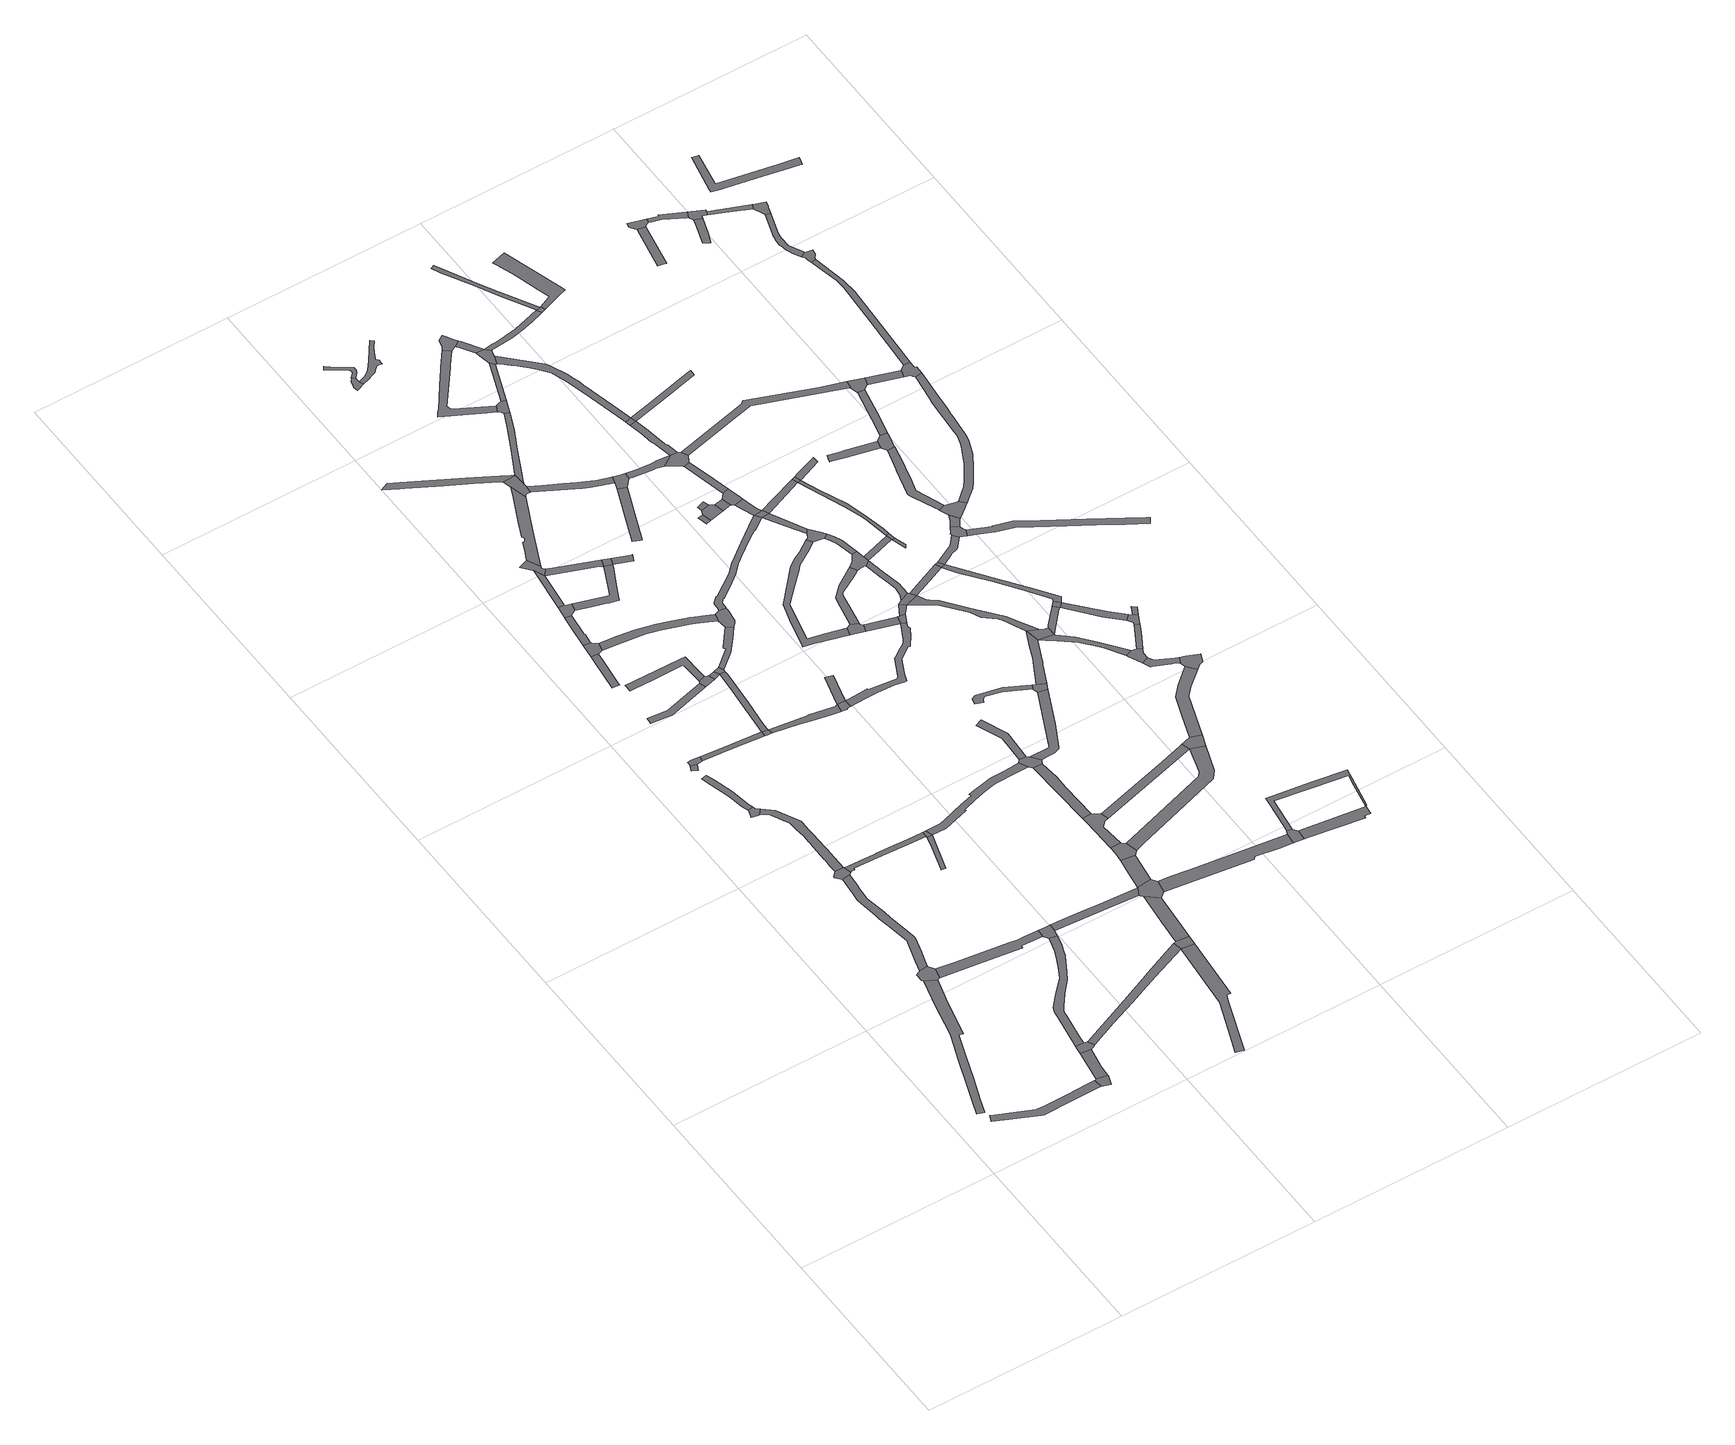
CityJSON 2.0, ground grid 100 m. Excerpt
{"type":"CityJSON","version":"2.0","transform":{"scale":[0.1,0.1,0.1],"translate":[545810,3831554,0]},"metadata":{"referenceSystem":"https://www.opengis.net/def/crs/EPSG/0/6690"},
"CityObjects":{
"road1":{"type":"Road","attributes":{"RoadStructureAttribute.sectionType":"1"},"geometry":[{"type":"MultiSurface","lod":"1","boundaries":[[[0,1,2,3,4,5,6,7,8,9,10,11,12,13,14,15,16]]]}]},
"road2":{"type":"Road","attributes":{"RoadStructureAttribute.sectionType":"1"},"geometry":[{"type":"MultiSurface","lod":"1","boundaries":[[[17,18,19,20,21,22,23,24,25,26,27,28,29,30,31,32]]]}]},
"road3":{"type":"Road","geometry":[{"type":"MultiSurface","lod":"1","boundaries":[[[33,34,35,36,17,32,37,38,39]]]}]},
"road4":{"type":"Road","geometry":[{"type":"MultiSurface","lod":"1","boundaries":[[[40,41,16,15,42,43,44]]]}]},
"road5":{"type":"Road","attributes":{"RoadStructureAttribute.sectionType":"1"},"geometry":[{"type":"MultiSurface","lod":"1","boundaries":[[[45,40,44,46,47]]]}]},
"road6":{"type":"Road","geometry":[{"type":"MultiSurface","lod":"1","boundaries":[[[48,49,45,47,50,51,52,53,54]]]}]},
"road7":{"type":"Road","attributes":{"RoadStructureAttribute.sectionType":"1"},"geometry":[{"type":"MultiSurface","lod":"1","boundaries":[[[55,56,57,58,59,60,61,62,63,64,65,66,67,68,69,70,71,72,73,74,75,76,77,78,79,80,81,82,83,84,34,33]]]}]},
"road8":{"type":"Road","geometry":[{"type":"MultiSurface","lod":"1","boundaries":[[[85,86,87,68,67,88,89,90,91]]]}]},
"road9":{"type":"Road","geometry":[{"type":"MultiSurface","lod":"1","boundaries":[[[92,93,94,95,96,97,98]]]}]},
"road10":{"type":"Road","attributes":{"RoadStructureAttribute.sectionType":"1"},"geometry":[{"type":"MultiSurface","lod":"1","boundaries":[[[99,100,101,102,103,104,105,106,107,108,109,98,97,110,111,112,113,114,115,116,117,118,119,120,121,122,123,124,125,126,85,91]]]}]},
"road11":{"type":"Road","attributes":{"RoadStructureAttribute.sectionType":"1"},"geometry":[{"type":"MultiSurface","lod":"1","boundaries":[[[127,128,129,130,131,132,133,134,135,136,94,93]]]}]},
"road12":{"type":"Road","attributes":{"RoadStructureAttribute.sectionType":"1"},"geometry":[{"type":"MultiSurface","lod":"1","boundaries":[[[137,138,139,140,141,39,38,142,143,144,145,146,147]]]}]},
"road13":{"type":"Road","attributes":{"RoadStructureAttribute.sectionType":"1"},"geometry":[{"type":"MultiSurface","lod":"1","boundaries":[[[148,149,150,151]]]}]},
"road14":{"type":"Road","attributes":{"RoadStructureAttribute.sectionType":"1"},"geometry":[{"type":"MultiSurface","lod":"1","boundaries":[[[152,153,154,155,156,157,158,159,160,161,162,163,164,48,54,165,166,167,168,169,170,171,172,173,174,175,176,177,178,179,180]]]}]},
"road15":{"type":"Road","geometry":[{"type":"MultiSurface","lod":"1","boundaries":[[[181,182,183,148,151,184,185]]]}]},
"road16":{"type":"Road","attributes":{"RoadStructureAttribute.sectionType":"1"},"geometry":[{"type":"MultiSurface","lod":"1","boundaries":[[[186,187,188,189,190,191,89,88,192,193,194,195,196,197,198]]]}]},
"road17":{"type":"Road","attributes":{"RoadStructureAttribute.sectionType":"1"},"geometry":[{"type":"MultiSurface","lod":"1","boundaries":[[[199,200,201,202,203,204,205]]]}]},
"road18":{"type":"Road","attributes":{"RoadStructureAttribute.sectionType":"1"},"geometry":[{"type":"MultiSurface","lod":"1","boundaries":[[[206,207,208,209,52,51,210,211,212,213,214,215]]]}]},
"road19":{"type":"Road","attributes":{"RoadStructureAttribute.sectionType":"1"},"geometry":[{"type":"MultiSurface","lod":"1","boundaries":[[[216,217,185,184,218,219,220]]]}]},
"road20":{"type":"Road","geometry":[{"type":"MultiSurface","lod":"1","boundaries":[[[221,147,146,152,180,222,223]]]}]},
"road21":{"type":"Road","attributes":{"RoadStructureAttribute.sectionType":"1"},"geometry":[{"type":"MultiSurface","lod":"1","boundaries":[[[224,225,226,227,228,229,230,231]]]}]},
"road22":{"type":"Road","geometry":[{"type":"MultiSurface","lod":"1","boundaries":[[[232,199,205,233,234,235,236,237,238]]]}]},
"road23":{"type":"Road","geometry":[{"type":"MultiSurface","lod":"1","boundaries":[[[239,240,241,242,243,244,245]]]}]},
"road24":{"type":"Road","attributes":{"RoadStructureAttribute.sectionType":"1"},"geometry":[{"type":"MultiSurface","lod":"1","boundaries":[[[246,247,232,238,248,249,250,251,252]]]}]},
"road25":{"type":"Road","attributes":{"RoadStructureAttribute.sectionType":"1"},"geometry":[{"type":"MultiSurface","lod":"1","boundaries":[[[253,254,255,256,257,258,259,260,261,262,263,264,265]]]}]},
"road26":{"type":"Road","geometry":[{"type":"MultiSurface","lod":"1","boundaries":[[[198,197,239,245,266]]]}]},
"road27":{"type":"Road","geometry":[{"type":"MultiSurface","lod":"1","boundaries":[[[267,268,246,252,269,270,271,272,273,274]]]}]},
"road28":{"type":"Road","geometry":[{"type":"MultiSurface","lod":"1","boundaries":[[[220,219,275,276,277]]]}]},
"road29":{"type":"Road","attributes":{"RoadStructureAttribute.sectionType":"1"},"geometry":[{"type":"MultiSurface","lod":"1","boundaries":[[[278,267,274,279,280]]]}]},
"road30":{"type":"Road","attributes":{"RoadStructureAttribute.sectionType":"1"},"geometry":[{"type":"MultiSurface","lod":"1","boundaries":[[[215,281,282,283,284,285,286,287,288,289,290,291]]]}]},
"road31":{"type":"Road","geometry":[{"type":"MultiSurface","lod":"1","boundaries":[[[292,293,265,264,294,224,231,295,296]]]}]},
"road32":{"type":"Road","attributes":{"RoadStructureAttribute.sectionType":"1"},"geometry":[{"type":"MultiSurface","lod":"1","boundaries":[[[297,298,220,277,299,300,301,302]]]}]},
"road33":{"type":"Road","geometry":[{"type":"MultiSurface","lod":"1","boundaries":[[[303,304,305,306,307,308,278,280,309,310,311,312,313,314]]]}]},
"road34":{"type":"Road","attributes":{"RoadStructureAttribute.sectionType":"1"},"geometry":[{"type":"MultiSurface","lod":"1","boundaries":[[[315,296,295,316,297]]]}]},
"road35":{"type":"Road","attributes":{"RoadStructureAttribute.sectionType":"1"},"geometry":[{"type":"MultiSurface","lod":"1","boundaries":[[[317,318,319,320,321,223,222,322,323,324,325,326,327]]]}]},
"road36":{"type":"Road","geometry":[{"type":"MultiSurface","lod":"1","boundaries":[[[328,315,297,302,329]]]}]},
"road37":{"type":"Road","attributes":{"RoadStructureAttribute.sectionType":"1"},"geometry":[{"type":"MultiSurface","lod":"1","boundaries":[[[330,331,332,333,334,335,336,337,338,236,235,339,340,341,342,343,344,345,346,347,348]]]}]},
"road38":{"type":"Road","attributes":{"RoadStructureAttribute.sectionType":"1"},"geometry":[{"type":"MultiSurface","lod":"1","boundaries":[[[349,350,351,352,353,354,277,276,355,356,357,358,359,360]]]}]},
"road39":{"type":"Road","attributes":{"RoadStructureAttribute.sectionType":"1"},"geometry":[{"type":"MultiSurface","lod":"1","boundaries":[[[361,362,363,364,365,366,367,272,271,368,369,370,371,372,373,374,375,376,377]]]}]},
"road40":{"type":"Road","attributes":{"RoadStructureAttribute.sectionType":"1"},"geometry":[{"type":"MultiSurface","lod":"1","boundaries":[[[378,309,280,379,380,361,381]]]}]},
"road41":{"type":"Road","geometry":[{"type":"MultiSurface","lod":"1","boundaries":[[[382,383,384,206,215,291,385]]]}]},
"road42":{"type":"Road","attributes":{"RoadStructureAttribute.sectionType":"1"},"geometry":[{"type":"MultiSurface","lod":"1","boundaries":[[[386,387,388,389,390,391,392,393,394,395,396,397,398,399,400]]]}]},
"road43":{"type":"Road","attributes":{"RoadStructureAttribute.sectionType":"1"},"geometry":[{"type":"MultiSurface","lod":"1","boundaries":[[[401,402,403,404,405,406,407,408,409,410,411,412,413,414,303,314,415,416,417]]]}]},
"road44":{"type":"Road","attributes":{"RoadStructureAttribute.sectionType":"1"},"geometry":[{"type":"MultiSurface","lod":"1","boundaries":[[[418,419,420,421,422,328,329,423,424,425,426]]]}]},
"road45":{"type":"Road","attributes":{"RoadStructureAttribute.sectionType":"1"},"geometry":[{"type":"MultiSurface","lod":"1","boundaries":[[[427,428,429,382,385,430]]]}]},
"road46":{"type":"Road","attributes":{"RoadStructureAttribute.sectionType":"1"},"geometry":[{"type":"MultiSurface","lod":"1","boundaries":[[[431,432,433,434,435,436,437,438,439,440,441,442,443,444,266,245,445,446,447,448,449,450,451,452,453,454,455,456]]]}]},
"road47":{"type":"Road","geometry":[{"type":"MultiSurface","lod":"1","boundaries":[[[381,361,377,457]]]}]},
"road48":{"type":"Road","geometry":[{"type":"MultiSurface","lod":"1","boundaries":[[[360,359,458,459,460,461]]]}]},
"road49":{"type":"Road","geometry":[{"type":"MultiSurface","lod":"1","boundaries":[[[462,327,326,427,430,463,464]]]}]},
"road50":{"type":"Road","geometry":[{"type":"MultiSurface","lod":"1","boundaries":[[[465,466,467,468,469,457,377]]]}]},
"road51":{"type":"Road","geometry":[{"type":"MultiSurface","lod":"1","boundaries":[[[470,471,472,473,474,360,461]]]}]},
"road52":{"type":"Road","geometry":[{"type":"MultiSurface","lod":"1","boundaries":[[[475,348,347,476,418,426,477,478,479,480,481,482]]]}]},
"road53":{"type":"Road","attributes":{"RoadStructureAttribute.sectionType":"1"},"geometry":[{"type":"MultiSurface","lod":"1","boundaries":[[[483,484,327,462,485]]]}]},
"road54":{"type":"Road","geometry":[{"type":"MultiSurface","lod":"1","boundaries":[[[400,399,486,401,417,487,488,489,490,491,492,493,494]]]}]},
"road55":{"type":"Road","geometry":[{"type":"MultiSurface","lod":"1","boundaries":[[[495,496,497,498,499,500,501,502]]]}]},
"road56":{"type":"Road","attributes":{"RoadStructureAttribute.sectionType":"1"},"geometry":[{"type":"MultiSurface","lod":"1","boundaries":[[[503,504,505,506,507,508,509,510,511,512,513,514,515,495,502]]]}]},
"road57":{"type":"Road","geometry":[{"type":"MultiSurface","lod":"1","boundaries":[[[516,517,518,483,485,519,520]]]}]},
"road58":{"type":"Road","geometry":[{"type":"MultiSurface","lod":"1","boundaries":[[[521,522,523,517,516,524,525,526,527]]]}]},
"road59":{"type":"Road","attributes":{"RoadStructureAttribute.sectionType":"1"},"geometry":[{"type":"MultiSurface","lod":"1","boundaries":[[[528,522,521,529,530,531]]]}]},
"road60":{"type":"Road","attributes":{"RoadStructureAttribute.sectionType":"1"},"geometry":[{"type":"MultiSurface","lod":"1","boundaries":[[[532,533,534,535,536,537,538,539,540,541,542,543,544,545,546,547,548,501,500]]]}]},
"road61":{"type":"Road","attributes":{"RoadStructureAttribute.sectionType":"1"},"geometry":[{"type":"MultiSurface","lod":"1","boundaries":[[[549,550,551,552,553,554,555,493,492,556,557,558,559,560,561,562]]]}]},
"road62":{"type":"Road","attributes":{"RoadStructureAttribute.sectionType":"1"},"geometry":[{"type":"MultiSurface","lod":"1","boundaries":[[[563,564,565,566,400,494,567,568,569,570,571,572,573]]]}]},
"road63":{"type":"Road","geometry":[{"type":"MultiSurface","lod":"1","boundaries":[[[574,431,456,528,531,575,576,577]]]}]},
"road64":{"type":"Road","attributes":{"RoadStructureAttribute.sectionType":"1"},"geometry":[{"type":"MultiSurface","lod":"1","boundaries":[[[578,579,580,581,582,583,584,585]]]}]},
"road65":{"type":"Road","attributes":{"RoadStructureAttribute.sectionType":"1"},"geometry":[{"type":"MultiSurface","lod":"1","boundaries":[[[586,587,588,589,590,591,592,593,594,595,596,597,598,599,600,601,602,603,461,460,604,605,606,607,608,609,610,611,612,613,614,615,616,617,618,619,620,621,622]]]}]},
"road66":{"type":"Road","attributes":{"RoadStructureAttribute.sectionType":"1"},"geometry":[{"type":"MultiSurface","lod":"1","boundaries":[[[623,624,625,626,574,577]]]}]},
"road67":{"type":"Road","attributes":{"RoadStructureAttribute.sectionType":"1"},"geometry":[{"type":"MultiSurface","lod":"1","boundaries":[[[627,628,629,630,631,632,633,634,635,636,637,638,639,640,641,642,643,644,645]]]}]},
"road68":{"type":"Road","attributes":{"RoadStructureAttribute.sectionType":"1"},"geometry":[{"type":"MultiSurface","lod":"1","boundaries":[[[646,647,648,464,463,649,650,651,652,653]]]}]},
"road69":{"type":"Road","attributes":{"RoadStructureAttribute.sectionType":"1"},"geometry":[{"type":"MultiSurface","lod":"1","boundaries":[[[654,655,656,657,658,659,660,661,662,663,664,665,666,475,482,667,668,669,670,671,672,673,674,675,676,677,678,679]]]}]},
"road70":{"type":"Road","geometry":[{"type":"MultiSurface","lod":"1","boundaries":[[[680,681,682,683,684,685,686,687,688]]]}]},
"road71":{"type":"Road","geometry":[{"type":"MultiSurface","lod":"1","boundaries":[[[689,562,561,690,578,585,691,692,693,694]]]}]},
"road72":{"type":"Road","geometry":[{"type":"MultiSurface","lod":"1","boundaries":[[[695,696,697,638,637,698,699,700,563,573,701,702]]]}]},
"road73":{"type":"Road","attributes":{"RoadStructureAttribute.sectionType":"1"},"geometry":[{"type":"MultiSurface","lod":"1","boundaries":[[[703,704,705,706,707,708,709,710,711,712,713,714,715,682,681,716,717,718,719,720,721,722,723,724]]]}]},
"road74":{"type":"Road","geometry":[{"type":"MultiSurface","lod":"1","boundaries":[[[725,726,727,728]]]}]},
"road75":{"type":"Road","attributes":{"RoadStructureAttribute.sectionType":"1"},"geometry":[{"type":"MultiSurface","lod":"1","boundaries":[[[729,730,576,575,731,732,733,734,735,736]]]}]},
"road76":{"type":"Road","attributes":{"RoadStructureAttribute.sectionType":"1"},"geometry":[{"type":"MultiSurface","lod":"1","boundaries":[[[685,684,737,586,738]]]}]},
"road77":{"type":"Road","attributes":{"RoadStructureAttribute.sectionType":"1"},"geometry":[{"type":"MultiSurface","lod":"1","boundaries":[[[739,740,741,520,519,742,743,744,745]]]}]},
"road78":{"type":"Road","attributes":{"RoadStructureAttribute.sectionType":"1"},"geometry":[{"type":"MultiSurface","lod":"1","boundaries":[[[746,747,748,749,527,526,739]]]}]},
"road79":{"type":"Road","attributes":{"RoadStructureAttribute.sectionType":"1"},"geometry":[{"type":"MultiSurface","lod":"1","boundaries":[[[750,751,752,753,754,755,756,757,758,759]]]}]},
"road80":{"type":"Road","attributes":{"RoadStructureAttribute.sectionType":"1"},"geometry":[{"type":"MultiSurface","lod":"1","boundaries":[[[760,761,695,702,762]]]}]},
"road81":{"type":"Road","geometry":[{"type":"MultiSurface","lod":"1","boundaries":[[[763,764,765,766]]]}]},
"road82":{"type":"Road","geometry":[{"type":"MultiSurface","lod":"1","boundaries":[[[766,765,725,728,767,768]]]}]},
"road83":{"type":"Road","attributes":{"RoadStructureAttribute.sectionType":"1"},"geometry":[{"type":"MultiSurface","lod":"1","boundaries":[[[769,770,771,772,773,680,688,774,775,776,777,778,779,780]]]}]},
"road84":{"type":"Road","attributes":{"RoadStructureAttribute.sectionType":"1"},"geometry":[{"type":"MultiSurface","lod":"1","boundaries":[[[781,782,783,784,785,694,693,786,787,788,789,790,791,792]]]}]},
"road85":{"type":"Road","geometry":[{"type":"MultiSurface","lod":"1","boundaries":[[[793,794,795,796,797,798,627,645,799,800]]]}]},
"road86":{"type":"Road","geometry":[{"type":"MultiSurface","lod":"1","boundaries":[[[801,738,586,622,802,803]]]}]},
"road87":{"type":"Road","geometry":[{"type":"MultiSurface","lod":"1","boundaries":[[[804,768,767,805]]]}]},
"road88":{"type":"Road","attributes":{"RoadStructureAttribute.sectionType":"1"},"geometry":[{"type":"MultiSurface","lod":"1","boundaries":[[[806,800,799,807,808,809,810,811]]]}]},
"road89":{"type":"Road","geometry":[{"type":"MultiSurface","lod":"1","boundaries":[[[810,812,813,760,762,814,815,816,817,818,819,811]]]}]},
"road90":{"type":"Road","attributes":{"RoadStructureAttribute.sectionType":"1"},"geometry":[{"type":"MultiSurface","lod":"1","boundaries":[[[820,821,822,803,802,823]]]}]},
"road91":{"type":"Road","geometry":[{"type":"MultiSurface","lod":"1","boundaries":[[[824,825,826,804,805,827,828]]]}]},
"road92":{"type":"Road","attributes":{"RoadStructureAttribute.sectionType":"1"},"geometry":[{"type":"MultiSurface","lod":"1","boundaries":[[[829,830,831,828,827,832,654,833]]]}]},
"road93":{"type":"Road","geometry":[{"type":"MultiSurface","lod":"1","boundaries":[[[759,758,729,736,834,835]]]}]},
"road94":{"type":"Road","geometry":[{"type":"MultiSurface","lod":"1","boundaries":[[[833,654,679,836]]]}]},
"road95":{"type":"Road","geometry":[{"type":"MultiSurface","lod":"1","boundaries":[[[792,791,837,838,839,840,841,842,843,844,845,846]]]}]},
"road96":{"type":"Road","attributes":{"RoadStructureAttribute.sectionType":"1"},"geometry":[{"type":"MultiSurface","lod":"1","boundaries":[[[847,841,840,848,826,825]]]}]},
"road97":{"type":"Road","attributes":{"RoadStructureAttribute.sectionType":"1"},"geometry":[{"type":"MultiSurface","lod":"1","boundaries":[[[849,850,851,852,853,854,855,856,857,816,815,858,859,860,861,862,863,864,865,866,867,868,869,870,871,872,873,874]]]}]},
"road98":{"type":"Road","attributes":{"RoadStructureAttribute.sectionType":"1"},"geometry":[{"type":"MultiSurface","lod":"1","boundaries":[[[875,836,679,876,877,878]]]}]},
"road99":{"type":"Road","geometry":[{"type":"MultiSurface","lod":"1","boundaries":[[[879,880,881,820,823,882,883]]]}]},
"road100":{"type":"Road","geometry":[{"type":"MultiSurface","lod":"1","boundaries":[[[884,653,652,885,886,887]]]}]},
"road101":{"type":"Road","attributes":{"RoadStructureAttribute.sectionType":"1"},"geometry":[{"type":"MultiSurface","lod":"1","boundaries":[[[888,889,890,891,892,893,894,895,896,897,898,899,792,846]]]}]},
"road102":{"type":"Road","geometry":[{"type":"MultiSurface","lod":"1","boundaries":[[[900,901,902,903,769,780,904,905,906,907,908,909]]]}]},
"road103":{"type":"Road","attributes":{"RoadStructureAttribute.sectionType":"1"},"geometry":[{"type":"MultiSurface","lod":"1","boundaries":[[[910,911,908,907,912,913,914,915,916,917,918,881,880]]]}]},
"road104":{"type":"Road","geometry":[{"type":"MultiSurface","lod":"1","boundaries":[[[874,873,895,894]]]}]},
"road105":{"type":"Road","geometry":[{"type":"MultiSurface","lod":"1","boundaries":[[[919,878,877,920,921,922,923,703,724,924,925,926,927]]]}]},
"road106":{"type":"Road","attributes":{"RoadStructureAttribute.sectionType":"1"},"geometry":[{"type":"MultiSurface","lod":"1","boundaries":[[[928,929,930,931,927,926,932,933,901,900]]]}]},
"road107":{"type":"Road","attributes":{"RoadStructureAttribute.sectionType":"1"},"geometry":[{"type":"MultiSurface","lod":"1","boundaries":[[[934,935,936,937,835,834,938,939,940,941,942]]]}]},
"road108":{"type":"Road","attributes":{"RoadStructureAttribute.sectionType":"1"},"geometry":[{"type":"MultiSurface","lod":"1","boundaries":[[[943,944,945,946,947,948,949,950,951,952,882,823,953,954,955,956,957,958,959,960,961,934,962]]]}]},
"road109":{"type":"Road","attributes":{"RoadStructureAttribute.sectionType":"1"},"geometry":[{"type":"MultiSurface","lod":"1","boundaries":[[[963,964,833,836,965]]]}]},
"road110":{"type":"Road","attributes":{"RoadStructureAttribute.sectionType":"1"},"geometry":[{"type":"MultiSurface","lod":"1","boundaries":[[[966,967,968,969,970,971,972,973,974,975,976,977,978,979,980,811,819,981,982,983,984,985]]]}]},
"road111":{"type":"Road","attributes":{"RoadStructureAttribute.sectionType":"1"},"geometry":[{"type":"MultiSurface","lod":"1","boundaries":[[[986,987,883,882,988,989,990]]]}]},
"road112":{"type":"Road","attributes":{"RoadStructureAttribute.sectionType":"1"},"geometry":[{"type":"MultiSurface","lod":"1","boundaries":[[[991,909,908,992,993]]]}]},
"road113":{"type":"Road","geometry":[{"type":"MultiSurface","lod":"1","boundaries":[[[994,746,739,745,995]]]}]},
"road114":{"type":"Road","attributes":{"RoadStructureAttribute.sectionType":"1"},"geometry":[{"type":"MultiSurface","lod":"1","boundaries":[[[996,886,885,997,998,999,1000,1001]]]}]},
"road115":{"type":"Road","geometry":[{"type":"MultiSurface","lod":"1","boundaries":[[[934,942,1002,1003,1004,1005,1006,962]]]}]},
"road116":{"type":"Road","attributes":{"RoadStructureAttribute.sectionType":"1"},"geometry":[{"type":"MultiSurface","lod":"1","boundaries":[[[1007,1008,1009,1010,1011,1012,884,887,1013,1014,1015,1016,1017,1001,1018]]]}]},
"road117":{"type":"Road","geometry":[{"type":"MultiSurface","lod":"1","boundaries":[[[1019,963,965,1020]]]}]},
"road118":{"type":"Road","geometry":[{"type":"MultiSurface","lod":"1","boundaries":[[[993,1021,1022,1023]]]}]},
"road119":{"type":"Road","attributes":{"RoadStructureAttribute.sectionType":"1"},"geometry":[{"type":"MultiSurface","lod":"1","boundaries":[[[1024,1025,1026,1027,1028,1029,1030,1031,1032]]]}]},
"road120":{"type":"Road","attributes":{"RoadStructureAttribute.sectionType":"1"},"geometry":[{"type":"MultiSurface","lod":"1","boundaries":[[[1033,1034,1035,1036,1020,965,1037,1038,1039,1040,1041]]]}]},
"road121":{"type":"Road","geometry":[{"type":"MultiSurface","lod":"1","boundaries":[[[1041,1040,991,993,1023]]]}]},
"road122":{"type":"Road","attributes":{"RoadStructureAttribute.sectionType":"1"},"geometry":[{"type":"MultiSurface","lod":"1","boundaries":[[[1042,1043,1044,1045,1046,1047,874,894]]]}]},
"road123":{"type":"Road","geometry":[{"type":"MultiSurface","lod":"1","boundaries":[[[1048,986,990,1049]]]}]},
"road124":{"type":"Road","attributes":{"RoadStructureAttribute.sectionType":"1"},"geometry":[{"type":"MultiSurface","lod":"1","boundaries":[[[942,1050,1051,1052,1053,1054,1055,1056,1057,1058,1059,1060,1061,1062,1063,1002]]]}]},
"road125":{"type":"Road","geometry":[{"type":"MultiSurface","lod":"1","boundaries":[[[1064,1032,1031,966,985,1065]]]}]},
"road126":{"type":"Road","geometry":[{"type":"MultiSurface","lod":"1","boundaries":[[[1066,1067,1068,1069,1070,1019,1020]]]}]},
"road127":{"type":"Road","attributes":{"RoadStructureAttribute.sectionType":"1"},"geometry":[{"type":"MultiSurface","lod":"1","boundaries":[[[1071,1072,1003,1002,1073,1074,1075,1076]]]}]},
"road128":{"type":"Road","attributes":{"RoadStructureAttribute.sectionType":"1"},"geometry":[{"type":"MultiSurface","lod":"1","boundaries":[[[1077,1078,1079,1080,994,995,1081,1082,1083]]]}]},
"road129":{"type":"Road","attributes":{"RoadStructureAttribute.sectionType":"1"},"geometry":[{"type":"MultiSurface","lod":"1","boundaries":[[[1084,1085,1086,1087,1088,1049,990,1089,1090,1091,1092,1093,1094]]]}]},
"road130":{"type":"Road","attributes":{"RoadStructureAttribute.sectionType":"1"},"geometry":[{"type":"MultiSurface","lod":"1","boundaries":[[[1095,1096,1048,1049,1097,1098,1099,1100,1101,1102,1103]]]}]},
"road131":{"type":"Road","geometry":[{"type":"MultiSurface","lod":"1","boundaries":[[[1104,1105,1059,1058,1106,1107,1108,1109,1110,1111]]]}]},
"road132":{"type":"Road","geometry":[{"type":"MultiSurface","lod":"1","boundaries":[[[1093,1071,1076,1094]]]}]},
"road133":{"type":"Road","attributes":{"RoadStructureAttribute.sectionType":"1"},"geometry":[{"type":"MultiSurface","lod":"1","boundaries":[[[1112,1113,1114,1115,1116,1117,1118,1119,1120,1121,1122,1123,1124,1125,1126,1064,1065]]]}]},
"road134":{"type":"Road","attributes":{"RoadStructureAttribute.sectionType":"1"},"geometry":[{"type":"MultiSurface","lod":"1","boundaries":[[[1127,1128,1129,1130,1131,1108,1107,1132,1133,1134,1135,1136,1137,1138]]]}]},
"road135":{"type":"Road","attributes":{"RoadStructureAttribute.sectionType":"1"},"geometry":[{"type":"MultiSurface","lod":"1","boundaries":[[[1139,1140,1141,1142,1143,1144,1145,1146,1147,845,844,1148,1149,1150,1151,1152,1153,1154,1155]]]}]},
"road136":{"type":"Road","geometry":[{"type":"MultiSurface","lod":"1","boundaries":[[[1156,1157,1158,1159,1095,1103,1160,1161,1162,1163,1164,1165]]]}]},
"road137":{"type":"Road","attributes":{"RoadStructureAttribute.sectionType":"1"},"geometry":[{"type":"MultiSurface","lod":"1","boundaries":[[[1166,1094,1076,1167,1168,1169,1170]]]}]},
"road138":{"type":"Road","attributes":{"RoadStructureAttribute.sectionType":"1"},"geometry":[{"type":"MultiSurface","lod":"1","boundaries":[[[1171,1111,1110,1172,1173]]]}]},
"road139":{"type":"Road","attributes":{"RoadStructureAttribute.sectionType":"1"},"geometry":[{"type":"MultiSurface","lod":"1","boundaries":[[[1174,1175,1176,1156,1165,1177,1178,1179]]]}]},
"road140":{"type":"Road","geometry":[{"type":"MultiSurface","lod":"1","boundaries":[[[1180,1138,1137,1077,1083,1181,1182,1183]]]}]},
"road141":{"type":"Road","attributes":{"RoadStructureAttribute.sectionType":"1"},"geometry":[{"type":"MultiSurface","lod":"1","boundaries":[[[1184,1185,1186,1187,1188,1189,1190,1191,1192]]]}]},
"road142":{"type":"Road","geometry":[{"type":"MultiSurface","lod":"1","boundaries":[[[1170,1169,1193,1194,1195,1171,1173,1196,1197]]]}]},
"road143":{"type":"Road","geometry":[{"type":"MultiSurface","lod":"1","boundaries":[[[1198,1199,1200,1201,1174,1179,1202,1203,1204,1205,1206]]]}]},
"road144":{"type":"Road","attributes":{"RoadStructureAttribute.sectionType":"1"},"geometry":[{"type":"MultiSurface","lod":"1","boundaries":[[[1207,1208,1209,1210,1211,1212,1213,1214,1215,1201,1200,1216,1217,1218,1219,1220,1221]]]}]},
"road145":{"type":"Road","geometry":[{"type":"MultiSurface","lod":"1","boundaries":[[[1222,1223,1224,1225,1197,1196]]]}]},
"road146":{"type":"Road","geometry":[{"type":"MultiSurface","lod":"1","boundaries":[[[1226,1227,1192,1191,1228,1207,1221,1229,1230,1231,1232]]]}]},
"road147":{"type":"Road","attributes":{"RoadStructureAttribute.sectionType":"1"},"geometry":[{"type":"MultiSurface","lod":"1","boundaries":[[[1233,1234,1235,1226,1232,1236,1237]]]}]},
"road148":{"type":"Road","attributes":{"RoadStructureAttribute.sectionType":"1"},"geometry":[{"type":"MultiSurface","lod":"1","boundaries":[[[1238,1239,1240,1241,1242,1243,1244,1161,1160,1245,1246,1247,1248,1249,1250,1251,1252,1253]]]}]},
"road149":{"type":"Road","attributes":{"RoadStructureAttribute.sectionType":"1"},"geometry":[{"type":"MultiSurface","lod":"1","boundaries":[[[1254,1255,1256,1257,1258,1259,1260,1261,1262,1263,1264,1265,1266,1267,1268,1269,1270,1271,1272,1273,1274,1275,1276,1277,1278,1279,1280,1281,1282,1283,1284,1285,1286,1287,1288,1289,1290,1291,1206,1205]]]}]},
"road150":{"type":"Road","geometry":[{"type":"MultiSurface","lod":"1","boundaries":[[[1155,1154,1292,1233,1237,1293,1294,1295]]]}]},
"road151":{"type":"Road","geometry":[{"type":"MultiSurface","lod":"1","boundaries":[[[1296,1297,1298,1299,1300]]]}]},
"road152":{"type":"Road","attributes":{"RoadStructureAttribute.sectionType":"1"},"geometry":[{"type":"MultiSurface","lod":"1","boundaries":[[[1295,1294,1301,1302,1303]]]}]},
"road153":{"type":"Road","geometry":[{"type":"MultiSurface","lod":"1","boundaries":[[[1304,1305,1306,1307,1308,1309,1310,1296,1300,1311,1312,1313,1314]]]}]},
"road154":{"type":"Road","geometry":[{"type":"MultiSurface","lod":"1","boundaries":[[[1315,1316,1303,1302,1317,1318,1275,1274,1319,1320,1321,1322,1323]]]}]},
"road155":{"type":"Road","attributes":{"RoadStructureAttribute.sectionType":"1"},"geometry":[{"type":"MultiSurface","lod":"1","boundaries":[[[1324,1325,1314,1313,1326,1327,1328,1329,1330]]]}]},
"road156":{"type":"Road","geometry":[{"type":"MultiSurface","lod":"1","boundaries":[[[1331,1332,1333,1334,1335,1336,1337,1338]]]}]},
"road157":{"type":"Road","geometry":[{"type":"MultiSurface","lod":"1","boundaries":[[[1339,1330,1329,1340,1331,1338,1341,1342,1343]]]}]},
"road158":{"type":"Road","attributes":{"RoadStructureAttribute.sectionType":"1"},"geometry":[{"type":"MultiSurface","lod":"1","boundaries":[[[1344,1345,1346,1347,1348,1349,1350,1351,1352,1353,1315,1323]]]}]},
"road159":{"type":"Road","attributes":{"RoadStructureAttribute.sectionType":"1"},"geometry":[{"type":"MultiSurface","lod":"1","boundaries":[[[1354,1355,1356,1343,1342,1357,1358,1359]]]}]},
"road160":{"type":"Road","geometry":[{"type":"MultiSurface","lod":"1","boundaries":[[[1360,1361,1362,1363,1364,1365,1366,1367,1368,1348,1347,1369,1370,1371,1372,1373]]]}]},
"road161":{"type":"Road","attributes":{"RoadStructureAttribute.sectionType":"1"},"geometry":[{"type":"MultiSurface","lod":"1","boundaries":[[[1374,1375,1376,1377,1378,1379,1380,1381,1382,1383,1384,1385,1386,1387,1388,1389,1390,1391,1362,1361,1392,1393,1394,1395,1396]]]}]},
"road162":{"type":"Road","geometry":[{"type":"MultiSurface","lod":"1","boundaries":[[[1397,1359,1358,1398,1399,1374,1396,1400,1401,1402,1403]]]}]},
"road163":{"type":"Road","attributes":{"RoadStructureAttribute.sectionType":"1"},"geometry":[{"type":"MultiSurface","lod":"1","boundaries":[[[1404,1405,1406,1407,1408,1409,1410,1411,1412,1413,1414,1415,1416,1417]]]}]}
},
"vertices":[
[627,212,0],[520,210,0],[401,209,0],[367,211,0],[364,211,0],[360,211,0],[252,259,0],[180,290,0],[172,294,0],[158,260,0],[227,230,0],[357,172,0],[370,167,0],[520,168,0],[655,170,0],[667,170,0],[664,213,0],
[368,1106,0],[329,948,0],[306,849,0],[289,776,0],[236,633,0],[186,492,0],[149,390,0],[129,332,0],[163,320,0],[189,392,0],[232,511,0],[279,642,0],[321,760,0],[340,756,0],[390,963,0],[422,1078,0],
[428,1169,0],[386,1166,0],[364,1153,0],[363,1114,0],[429,1081,0],[436,1083,0],[448,1138,0],
[675,218,0],[668,213,0],[709,154,0],[729,206,0],[726,206,0],
[699,381,0],[732,271,0],[751,374,0],
[705,426,0],[704,419,0],[764,379,0],[778,386,0],[763,419,0],[760,419,0],[745,423,0],
[444,1220,0],[453,1250,0],[478,1337,0],[477,1344,0],[477,1348,0],[473,1373,0],[453,1500,0],[448,1537,0],[430,1645,0],[431,1655,0],[437,1721,0],[437,1723,0],[444,1800,0],[405,1795,0],[398,1727,0],[396,1709,0],[391,1659,0],[391,1654,0],[394,1635,0],[407,1536,0],[410,1516,0],[414,1492,0],[416,1479,0],[423,1440,0],[434,1373,0],[437,1341,0],[435,1333,0],[408,1240,0],[405,1231,0],[403,1224,0],
[403,1853,0],[379,1828,0],[384,1821,0],[456,1811,0],[447,1849,0],[446,1849,0],[446,1851,0],
[319,2347,0],[314,2364,0],[289,2356,0],[275,2316,0],[309,2309,0],[312,2309,0],[334,2335,0],
[446,1853,0],[445,1953,0],[445,1979,0],[444,2058,0],[444,2073,0],[444,2078,0],[443,2114,0],[442,2169,0],[441,2180,0],[438,2186,0],[384,2293,0],[335,2297,0],[351,2282,0],[363,2260,0],[383,2221,0],[396,2196,0],[397,2185,0],[399,2157,0],[403,2116,0],[404,2108,0],[404,2100,0],[404,2060,0],[404,2057,0],[404,2024,0],[404,1937,0],[404,1935,0],[402,1887,0],[403,1858,0],
[305,2389,0],[291,2488,0],[263,2586,0],[250,2628,0],[221,2620,0],[237,2565,0],[260,2484,0],[267,2451,0],[275,2404,0],[280,2384,0],
[870,1083,0],[840,1083,0],[803,1090,0],[652,1110,0],[541,1124,0],[646,1056,0],[831,1032,0],[832,1045,0],[877,1043,0],[942,1041,0],[944,1080,0],
[221,2711,0],[209,2685,0],[237,2671,0],[252,2703,0],
[959,1015,0],[938,940,0],[922,906,0],[917,895,0],[899,855,0],[867,797,0],[802,729,0],[790,716,0],[748,666,0],[746,661,0],[741,648,0],[738,632,0],[734,611,0],[750,466,0],[771,594,0],[773,619,0],[779,630,0],[783,639,0],[791,651,0],[833,704,0],[835,707,0],[837,709,0],[889,770,0],[914,810,0],[958,888,0],[961,893,0],[965,907,0],[985,963,0],[995,1007,0],
[247,2737,0],[224,2736,0],[224,2721,0],[282,2709,0],[285,2734,0],
[805,1834,0],[768,1836,0],[698,1838,0],[607,1842,0],[606,1842,0],[576,1844,0],[460,1814,0],[478,1813,0],[479,1823,0],[585,1818,0],[736,1812,0],[845,1806,0],[845,1834,0],
[217,3480,0],[212,3440,0],[192,3279,0],[230,3274,0],[228,3275,0],[247,3432,0],[252,3476,0],
[1390,692,0],[1228,623,0],[1142,585,0],[1002,523,0],[915,448,0],[1052,504,0],[1151,546,0],[1158,549,0],[1216,573,0],[1399,648,0],
[582,2707,0],[391,2724,0],[432,2696,0],[588,2681,0],[589,2706,0],
[980,1078,0],[1003,1039,0],[1005,1077,0],
[524,3092,0],[463,3076,0],[320,3038,0],[221,3047,0],[218,3014,0],[325,3003,0],[450,3037,0],[533,3060,0],
[226,3554,0],[254,3477,0],[255,3477,0],[278,3486,0],[287,3528,0],[263,3548,0],[261,3549,0],
[844,1799,0],[830,1741,0],[792,1608,0],[791,1606,0],[801,1605,0],[811,1604,0],[871,1798,0],
[248,3732,0],[241,3674,0],[261,3553,0],[268,3605,0],[264,3606,0],[279,3727,0],[279,3728,0],
[558,3166,0],[555,3244,0],[555,3256,0],[529,3256,0],[350,3259,0],[247,3260,0],[247,3220,0],[333,3219,0],[350,3219,0],[518,3220,0],[523,3218,0],[529,3106,0],[561,3116,0],
[861,1834,0],
[257,3799,0],[250,3744,0],[284,3731,0],[292,3736,0],[308,3746,0],[319,3785,0],[292,3793,0],[287,3795,0],
[601,2680,0],[625,2678,0],[620,2701,0],
[288,4038,0],[288,3801,0],[311,3986,0],
[1399,645,0],[1398,643,0],[1365,297,0],[1310,144,0],[1261,15,0],[1298,4,0],[1300,6,0],[1398,280,0],[1414,316,0],[1434,312,0],[1464,642,0],
[575,3109,0],[565,3114,0],[526,3096,0],[589,3076,0],[580,3107,0],
[624,3090,0],[615,2974,0],[620,2737,0],[636,2884,0],[651,3068,0],[652,3087,0],
[297,4104,0],[280,4098,0],[263,4092,0],[248,4087,0],[281,4048,0],[287,4040,0],[335,4018,0],[334,4020,0],[327,4028,0],[325,4030,0],[324,4033,0],[327,4042,0],
[610,3115,0],[606,3081,0],
[1435,1051,0],[1428,1052,0],[1237,1063,0],[1179,1067,0],[1081,1074,0],[1005,1038,0],[1082,1035,0],[1176,1027,0],[1241,1022,0],[1419,1011,0],[1442,1051,0],
[642,3125,0],[653,3101,0],
[783,3401,0],[703,3436,0],[700,3437,0],[692,3440,0],[613,3466,0],[550,3487,0],[545,3488,0],[462,3507,0],[380,3519,0],[353,3479,0],[488,3460,0],[541,3447,0],[548,3446,0],[558,3443,0],[676,3404,0],[687,3399,0],[718,3385,0],[791,3353,0],[801,3391,0],
[940,2657,0],[938,2656,0],[929,2656,0],[811,2679,0],[810,2675,0],[626,2701,0],[755,2655,0],[802,2643,0],[896,2625,0],[937,2618,0],[941,2617,0],[951,2662,0],
[554,3891,0],[538,3855,0],[485,3738,0],[483,3737,0],[473,3737,0],[465,3740,0],[405,3759,0],[378,3724,0],[453,3702,0],[458,3700,0],[490,3691,0],[501,3688,0],[504,3694,0],[505,3698,0],[547,3786,0],[582,3855,0],[593,3878,0],
[369,4005,0],[538,3901,0],[546,3895,0],[568,3929,0],
[1405,697,0],[1400,695,0],[1391,693,0],[1468,691,0],
[514,4555,0],[476,4577,0],[473,4579,0],[345,4650,0],[234,4711,0],[93,4785,0],[42,4812,0],[3,4794,0],[71,4756,0],[89,4747,0],[237,4667,0],[356,4603,0],[456,4548,0],[465,4543,0],[530,4546,0],
[477,4501,0],[453,4447,0],[390,4311,0],[354,4229,0],[358,4224,0],[359,4219,0],[359,4213,0],[357,4209,0],[353,4205,0],[348,4202,0],[344,4200,0],[340,4200,0],[323,4159,0],[308,4128,0],[365,4125,0],[415,4234,0],[497,4415,0],
[797,3305,0],[725,3213,0],[721,3208,0],[724,3204,0],[730,3198,0],[660,3107,0],[735,3168,0],[786,3232,0],[826,3282,0],
[1433,994,0],[1417,830,0],[1405,698,0],[1492,945,0],
[1414,1942,0],[1382,1940,0],[1378,1940,0],[1324,1937,0],[1264,1936,0],[1202,1924,0],[1185,1921,0],[1136,1908,0],[1136,1907,0],[1137,1902,0],[1138,1896,0],[1073,1877,0],[965,1842,0],[939,1834,0],[943,1796,0],[1071,1836,0],[1070,1843,0],[1074,1845,0],[1140,1867,0],[1205,1884,0],[1258,1897,0],[1276,1898,0],[1364,1900,0],[1379,1900,0],[1384,1900,0],[1436,1901,0],
[607,3914,0],
[970,2612,0],[972,2618,0],[991,2619,0],[989,2659,0],
[1515,1060,0],[1520,968,0],[1533,1035,0],
[594,3879,0],[681,3847,0],[689,3863,0],[696,3880,0],[695,3880,0],
[1029,2811,0],[1010,2817,0],[992,2823,0],[991,2822,0],[951,2666,0],
[825,3399,0],[797,3307,0],[835,3294,0],[842,3302,0],[853,3316,0],[860,3379,0],[861,3394,0],[861,3396,0],
[1466,1224,0],[1454,1142,0],[1537,1214,0],
[471,4522,0],[503,4422,0],[507,4426,0],[512,4428,0],[517,4429,0],[522,4429,0],[529,4428,0],[534,4466,0],[532,4483,0],
[253,5409,0],[242,5393,0],[237,5372,0],[233,5360,0],[238,5336,0],[279,5352,0],[270,5375,0],[267,5399,0],
[279,5412,0],[289,5421,0],[297,5439,0],[298,5451,0],[296,5458,0],[212,5517,0],[192,5534,0],[180,5517,0],[271,5452,0],[276,5443,0],[275,5433,0],[262,5422,0],[254,5413,0],
[1524,1310,0],[1472,1309,0],[1473,1271,0],[1557,1236,0],[1542,1293,0],
[1512,1521,0],[1466,1519,0],[1467,1486,0],[1514,1430,0],[1536,1452,0],[1558,1458,0],[1547,1496,0],
[1452,1884,0],[1505,1713,0],[1507,1783,0],[1496,1881,0],
[312,5364,0],[335,5373,0],[354,5381,0],[370,5397,0],[384,5409,0],[394,5410,0],[411,5406,0],[411,5433,0],[401,5441,0],[407,5460,0],[431,5504,0],[456,5537,0],[441,5550,0],[374,5456,0],[355,5431,0],[331,5404,0],[308,5387,0],
[856,4311,0],[805,4329,0],[765,4347,0],[732,4362,0],[678,4390,0],[594,4433,0],[540,4463,0],[533,4426,0],[730,4323,0],[761,4309,0],[817,4287,0],[863,4272,0],[865,4272,0],[874,4306,0],
[690,4874,0],[655,4798,0],[596,4679,0],[533,4553,0],[551,4522,0],[560,4540,0],[581,4583,0],[619,4666,0],[673,4771,0],[691,4813,0],[713,4865,0],
[1427,1958,0],[1507,1904,0],[1474,1945,0],[1462,1955,0],
[852,4236,0],[772,4031,0],[737,3944,0],[738,3944,0],[770,3931,0],[779,3928,0],[814,4015,0],[894,4219,0],
[1439,2904,0],[1415,2856,0],[1399,2821,0],[1389,2806,0],[1379,2797,0],[1358,2783,0],[1314,2753,0],[1306,2747,0],[1262,2658,0],[1257,2650,0],[1254,2646,0],[1250,2643,0],[1246,2643,0],[1111,2659,0],[1110,2659,0],[1109,2665,0],[1066,2663,0],[1012,2660,0],[1066,2622,0],[1109,2622,0],[1129,2623,0],[1220,2618,0],[1266,2611,0],[1277,2610,0],[1282,2626,0],[1287,2641,0],[1329,2727,0],[1390,2773,0],[1399,2771,0],[1400,2770,0],[1404,2776,0],[1434,2818,0],[1458,2858,0],[1459,2860,0],[1459,2862,0],[1456,2877,0],[1463,2892,0],
[1470,2113,0],[1418,2242,0],[1382,2227,0],[1434,2101,0],
[669,5329,0],[611,5250,0],[602,5238,0],[548,5165,0],[467,5048,0],[464,5049,0],[451,5033,0],[439,5016,0],[489,4990,0],[630,4918,0],[669,4897,0],[687,4930,0],[519,5019,0],[511,5024,0],[506,5040,0],[505,5045,0],[643,5226,0],[653,5239,0],[702,5304,0],
[1907,986,0],[1685,1015,0],[1595,1028,0],[1951,910,0],[1964,924,0],[2077,906,0],[2144,898,0],[2150,953,0],
[1262,3781,0],[1249,3772,0],[1128,3681,0],[1056,3625,0],[1027,3604,0],[984,3559,0],[866,3474,0],[863,3476,0],[836,3451,0],[833,3448,0],[832,3444,0],[830,3420,0],[826,3403,0],[864,3430,0],[883,3451,0],[886,3448,0],[962,3506,0],[1006,3539,0],[1047,3582,0],[1056,3589,0],[1081,3610,0],[1163,3672,0],[1215,3708,0],[1217,3705,0],[1270,3744,0],[1281,3752,0],
[1254,3020,0],[1232,3010,0],[1220,2968,0],[1230,2965,0],[1289,2948,0],[1300,2986,0],[1290,2996,0],[1290,3001,0],[1290,3004,0],
[912,4297,0],[865,4270,0],[918,4248,0],[926,4257,0],[928,4259,0],[933,4294,0],
[717,4940,0],[707,4937,0],[688,4930,0],[683,4889,0],[684,4887,0],[685,4885,0],[717,4875,0],[739,4932,0],
[1370,3536,0],[1307,3493,0],[1272,3475,0],[1228,3445,0],[1077,3276,0],[1072,3256,0],[1046,3166,0],[1024,3076,0],[1014,3031,0],[1012,3023,0],[1026,3020,0],[1057,3013,0],[1120,2996,0],[1130,3035,0],[1123,3036,0],[1052,3053,0],[1102,3261,0],[1181,3342,0],[1248,3410,0],[1263,3428,0],[1347,3481,0],[1388,3510,0],
[1077,3907,0],[1051,3901,0],[1063,3853,0],[1088,3859,0],
[1712,2241,0],[1575,1947,0],[1536,1905,0],[1577,1906,0],[1604,1916,0],[1610,1924,0],[1672,2045,0],[1757,2231,0],
[1433,2906,0],[1449,2945,0],
[2075,1603,0],[2038,1471,0],[2019,1448,0],[1606,1252,0],[2064,1400,0],[2095,1439,0],[2144,1579,0],
[2062,1644,0],[2013,1628,0],[2001,1625,0],[1934,1605,0],
[1601,2349,0],[1476,2377,0],[1455,2366,0],[1448,2336,0],[1484,2323,0],[1491,2337,0],[1506,2348,0],[1585,2329,0],[1704,2269,0],[1715,2291,0],
[799,5156,0],[792,5139,0],[815,5134,0],
[1121,3967,0],[1083,3953,0],[1088,3930,0],[1130,3940,0],
[1165,3877,0],[1154,3926,0],
[1437,3300,0],[1429,3295,0],[1342,3236,0],[1288,3183,0],[1278,3131,0],[1309,3106,0],[1323,3181,0],[1330,3191,0],[1422,3244,0],[1443,3257,0],[1445,3258,0],[1457,3265,0],
[1150,4275,0],[1084,4279,0],[1076,4279,0],[1050,4278,0],[981,4286,0],[937,4257,0],[947,4256,0],[1050,4243,0],[1058,4244,0],[1084,4237,0],[1095,4235,0],[1153,4274,0],
[743,5363,0],[726,5389,0],[718,5402,0],[692,5384,0],[690,5377,0],[683,5347,0],[730,5319,0],[759,5338,0],
[1454,2944,0],[1487,2939,0],[1460,2942,0],
[1198,3936,0],[1210,3888,0],
[766,5328,0],[735,5312,0],[736,5310,0],[737,5308,0],[784,5237,0],[826,5234,0],
[785,5229,0],[790,5202,0],[821,5133,0],[824,5133,0],[840,5177,0],[846,5203,0],[846,5204,0],[847,5211,0],
[1494,3003,0],[1493,3001,0],[1473,2966,0],[1522,2981,0],
[1270,3904,0],[1254,3971,0],[1220,3962,0],[1226,3879,0],[1274,3889,0],
[1303,3789,0],[1292,3808,0],[1278,3868,0],[1240,3837,0],[1306,3786,0],
[1773,2264,0],[1732,2283,0],
[1322,3754,0],
[1155,4198,0],[1163,4192,0],[1166,4188,0],[1167,4187,0],[1198,4195,0],[1200,4199,0],[1216,4227,0],[1218,4231,0],[1201,4262,0],[1189,4269,0],
[1224,4093,0],[1173,4170,0],
[1117,4621,0],[1098,4694,0],[1068,4825,0],[1064,4848,0],[1053,4878,0],[1043,4916,0],[1010,4996,0],[1003,5012,0],[997,5019,0],[826,5131,0],[833,5127,0],[849,5111,0],[859,5103,0],[872,5091,0],[891,5073,0],[910,5055,0],[930,5034,0],[946,5018,0],[959,5002,0],[964,4995,0],[992,4957,0],[1018,4878,0],[1045,4779,0],[1098,4554,0],[1100,4544,0],[1132,4551,0],
[1324,3750,0],[1343,3650,0],[1392,3566,0],[1408,3590,0],
[1565,3033,0],[1562,3035,0],[1516,3015,0],[1589,3003,0],[1568,3029,0],
[2162,975,0],[2197,892,0],[2203,945,0],[2185,967,0],
[1188,4275,0],[1177,4331,0],[1173,4335,0],[1162,4397,0],[1155,4448,0],[1140,4519,0],[1139,4522,0],[1106,4515,0],[1120,4450,0],[1128,4385,0],[1129,4380,0],[1133,4369,0],
[1514,3360,0],[1487,3356,0],[1476,3338,0],[1466,3322,0],[1479,3270,0],[1488,3270,0],[1495,3270,0],[1501,3266,0],[1527,3288,0],[1521,3316,0],
[1561,3104,0],[1539,3217,0],[1516,3183,0],[1530,3118,0],[1533,3098,0],[1535,3086,0],[1531,3048,0],[1528,3038,0],[1526,3036,0],
[1449,3536,0],[1393,3564,0],[1390,3559,0],[1386,3552,0],[1382,3544,0],[1394,3509,0],[1430,3503,0],[1439,3502,0],[1462,3517,0],
[1507,3397,0],[1498,3450,0],[1495,3459,0],[1479,3488,0],[1448,3488,0],[1468,3447,0],
[1868,2568,0],[1832,2489,0],[1803,2421,0],[1782,2381,0],[1818,2364,0],[1823,2373,0],[1877,2492,0],[1879,2495,0],[1881,2498,0],
[1914,2554,0],[1908,2565,0],[1880,2616,0],[1840,2688,0],[1835,2696,0],[1736,2818,0],[1652,2925,0],[1618,2950,0],[1610,2956,0],[1591,2999,0],[1524,2980,0],[1547,2965,0],[1598,2929,0],[1602,2927,0],[1632,2906,0],[1726,2793,0],[1750,2742,0],[1806,2694,0],[1819,2675,0],[1919,2546,0],
[1513,3865,0],[1384,3816,0],[1524,3838,0],
[1138,5301,0],[1040,5269,0],[1031,5267,0],[1022,5264,0],[1013,5262,0],[1001,5259,0],[992,5258,0],[982,5256,0],[966,5253,0],[956,5251,0],[937,5248,0],[915,5245,0],[894,5242,0],[868,5239,0],[847,5237,0],[964,5223,0],[1040,5240,0],[1068,5247,0],[1087,5253,0],[1154,5276,0],
[1755,3108,0],[1572,3030,0],[1711,3055,0],[1761,3076,0],[1767,3079,0],
[1671,3364,0],[1569,3301,0],[1679,3337,0],
[2114,1660,0],[2166,1642,0],
[2519,904,0],[2225,888,0],[2488,848,0],[2489,861,0],[2519,857,0],[2526,904,0],
[1956,2484,0],[1957,2532,0],[1947,2532,0],[1942,2532,0],[1927,2540,0],
[2566,1074,0],[2575,1124,0],[2415,1150,0],[2190,1182,0],[2188,1167,0],[2176,1065,0],[2210,1148,0],[2371,1124,0],[2508,1103,0],[2563,1096,0],[2551,1036,0],[2531,905,0],
[1530,3871,0],[1541,3840,0],
[1702,3262,0],[1714,3277,0],[1696,3332,0],
[1060,5483,0],[1019,5562,0],[915,5764,0],[895,5755,0],[915,5709,0],[997,5565,0],[1055,5453,0],[1142,5302,0],[1161,5304,0],
[1683,3409,0],[1659,3519,0],[1633,3619,0],[1577,3751,0],[1616,3606,0],[1642,3529,0],[1650,3499,0],[1673,3369,0],[1689,3372,0],
[1308,4561,0],[1499,4607,0],[1500,4624,0],[1501,4640,0],[1496,4639,0],[1271,4583,0],
[1770,3114,0],[1789,3088,0],
[1884,2495,0],[1909,2475,0],[1924,2464,0],[1972,2425,0],[2021,2386,0],[2041,2363,0],[2064,2337,0],[2093,2299,0],[2149,2211,0],[2183,2223,0],[2094,2337,0],[2023,2423,0],[1993,2450,0],[1960,2480,0],
[1166,5305,0],[1174,5283,0],
[1663,3889,0],[1662,3905,0],[1660,3922,0],[1656,3920,0],[1553,3880,0],
[2041,2627,0],[1966,2543,0],[1980,2510,0],[1990,2522,0],[2056,2596,0],[2066,2603,0],
[2325,2015,0],[2242,1942,0],[2194,1891,0],[2155,1780,0],[2242,1862,0],[2280,1902,0],[2362,1972,0],
[2103,2649,0],[2105,2651,0],[2104,2654,0],[2029,2760,0],[1918,2912,0],[1809,3016,0],[1906,2889,0],[1994,2770,0],[2068,2661,0],[2060,2648,0],[2086,2624,0],
[1908,3212,0],[1871,3166,0],[1798,3091,0],[1836,3113,0],[1849,3121,0],[1878,3131,0],[1890,3138,0],[1895,3144,0],[1931,3187,0],
[2200,2219,0],[2187,2222,0],[2153,2202,0],[2184,2133,0],[2218,2149,0],[2218,2182,0],[2230,2204,0],[2207,2217,0],
[1236,5306,0],[1252,5311,0],[1274,5320,0],[1309,5332,0],[1304,5348,0],[1209,5656,0],[1135,5634,0],[1145,5611,0],[1160,5570,0],[1171,5537,0],[1188,5479,0],[1210,5398,0],[1230,5336,0],[1227,5334,0],[1224,5333,0],
[2306,2087,0],[2299,2090,0],[2236,2121,0],[2234,2124,0],[2231,2129,0],[2185,2129,0],[2200,2097,0],[2206,2094,0],[2286,2061,0],[2293,2058,0],[2320,2045,0],[2334,2075,0],
[1957,4234,0],[1908,4250,0],[1728,4316,0],[1595,4366,0],[1592,4367,0],[1590,4366,0],[1577,4353,0],[1472,4329,0],[1206,4263,0],[1477,4294,0],[1479,4294,0],[1594,4322,0],[1599,4324,0],[1601,4324,0],[2015,4175,0],[2021,4173,0],[2027,4212,0],
[1931,3257,0],[1912,3227,0],[1908,3222,0],[1911,3216,0],[1963,3173,0],[1976,3205,0],[1974,3209,0],[1969,3220,0],[1965,3232,0],[1965,3234,0],
[2222,2470,0],[2099,2561,0],[2187,2457,0],[2263,2380,0],[2288,2406,0],
[2278,2343,0],[2277,2286,0],[2300,2332,0],
[1963,3318,0],[1951,3290,0],[1939,3269,0],[1967,3238,0],[1987,3267,0],[1993,3274,0],
[2363,2064,0],[2385,1992,0],[2404,1997,0],[2422,2040,0],
[1789,3883,0],[1785,3884,0],[1718,3900,0],[1712,3881,0],[1706,3862,0],[1708,3862,0],[1780,3844,0],[1934,3807,0],[1944,3847,0],
[2269,2372,0],[2277,2359,0],[2281,2353,0],[2324,2380,0],[2303,2391,0],
[2041,3362,0],[2030,3364,0],[1978,3375,0],[1946,3363,0],[2046,3315,0],[2055,3322,0],[2059,3325,0],[2068,3333,0],[2043,3362,0],
[1952,3779,0],[1922,3666,0],[1921,3664,0],[1883,3522,0],[1882,3516,0],[1885,3509,0],[1895,3484,0],[1938,3384,0],[1944,3369,0],[1976,3381,0],[1924,3517,0],[1946,3592,0],[1960,3655,0],[1968,3687,0],[1988,3778,0],
[2345,2421,0],[2335,2429,0],[2325,2436,0],[2324,2434,0],
[1973,3870,0],[1963,3862,0],[1949,3783,0],[1989,3782,0],[1996,3813,0],[2005,3852,0],[2008,3866,0],
[2031,4133,0],[1995,3970,0],[1974,3874,0],[2030,3960,0],[2065,4128,0],
[2669,2833,0],[2590,2881,0],[2448,2968,0],[2279,3071,0],[2175,3135,0],[2085,3160,0],[2085,3157,0],[2014,3152,0],[2076,3126,0],[2162,3100,0],[2231,3058,0],[2354,2984,0],[2462,2917,0],[2570,2852,0],[2662,2796,0],[2681,2826,0],
[2090,3352,0],[2118,3375,0],[2136,3392,0],[2154,3415,0],[2159,3423,0],[2188,3466,0],[2215,3506,0],[2236,3542,0],[2239,3547,0],[2245,3556,0],[2260,3594,0],[2275,3631,0],[2282,3658,0],[2285,3679,0],[2297,3798,0],[2298,3807,0],[2301,3837,0],[2309,3915,0],[2310,3927,0],[2310,3929,0],[2325,4075,0],[2289,4070,0],[2270,3931,0],[2268,3914,0],[2259,3824,0],[2258,3811,0],[2258,3808,0],[2251,3711,0],[2249,3689,0],[2245,3667,0],[2236,3636,0],[2225,3611,0],[2216,3593,0],[2185,3533,0],[2180,3523,0],[2133,3452,0],[2108,3421,0],[2090,3405,0],
[2030,4135,0],[2066,4131,0],[2092,4149,0],[2104,4187,0],
[1763,5454,0],[1720,5226,0],[1740,5222,0],[1760,5219,0],[1802,5447,0],
[2097,4147,0],[2246,4098,0],[2259,4138,0],
[1805,5489,0],[1776,5498,0],[1747,5507,0],[1740,5485,0],[1748,5476,0],[1756,5463,0],[1761,5457,0],[1805,5449,0],[1818,5456,0],[1825,5461,0],[1832,5481,0],
[2286,4157,0],[2286,4156,0],[2277,4088,0],[2283,4079,0],[2326,4117,0],[2318,4118,0],[2316,4118,0],[2316,4125,0],[2318,4155,0],
[1885,5474,0],[1882,5466,0],[1841,5456,0],[1883,5443,0],[1980,5392,0],[1986,5389,0],[2000,5419,0],
[1998,5364,0],[1991,5339,0],[1955,5232,0],[1970,5222,0],[1985,5212,0],[1987,5215,0],[2007,5265,0],[2035,5352,0],
[2073,5385,0],[1988,5385,0],[2040,5366,0],[2063,5357,0],[2071,5377,0],
[2333,4397,0],[2347,4633,0],[2341,4713,0],[2308,4881,0],[2285,4876,0],[2295,4833,0],[2318,4730,0],[2320,4704,0],[2321,4678,0],[2305,4445,0],
[2140,5347,0],[2112,5358,0],[2090,5367,0],[2165,5314,0],[2248,5277,0],[2258,5300,0],
[2309,4939,0],[2292,4943,0],[2267,4928,0],[2267,4927,0],[2272,4919,0],[2277,4912,0],[2278,4905,0],[2279,4898,0],[2282,4890,0],[2313,4893,0],[2318,4898,0],[2321,4903,0],[2325,4908,0],[2329,4936,0],
[2273,5221,0],[2243,5129,0],[2239,5115,0],[2236,5106,0],[2233,5098,0],[2231,5088,0],[2228,5077,0],[2227,5066,0],[2226,5054,0],[2226,5040,0],[2226,5034,0],[2230,5017,0],[2231,5007,0],[2234,4999,0],[2240,4983,0],[2246,4967,0],[2253,4955,0],[2261,4938,0],[2287,4951,0],[2257,5016,0],[2254,5068,0],[2259,5097,0],[2296,5214,0],
[2275,5294,0],[2253,5266,0],[2265,5240,0],[2305,5241,0],[2307,5248,0],[2309,5253,0],[2317,5281,0],
[2193,5675,0],[2152,5476,0],[2151,5469,0],[2150,5461,0],[2158,5459,0],[2178,5454,0],[2393,5413,0],[2484,5394,0],[2564,5378,0],[2569,5377,0],[2579,5418,0],[2489,5434,0],[2192,5489,0],[2225,5668,0]
]}
